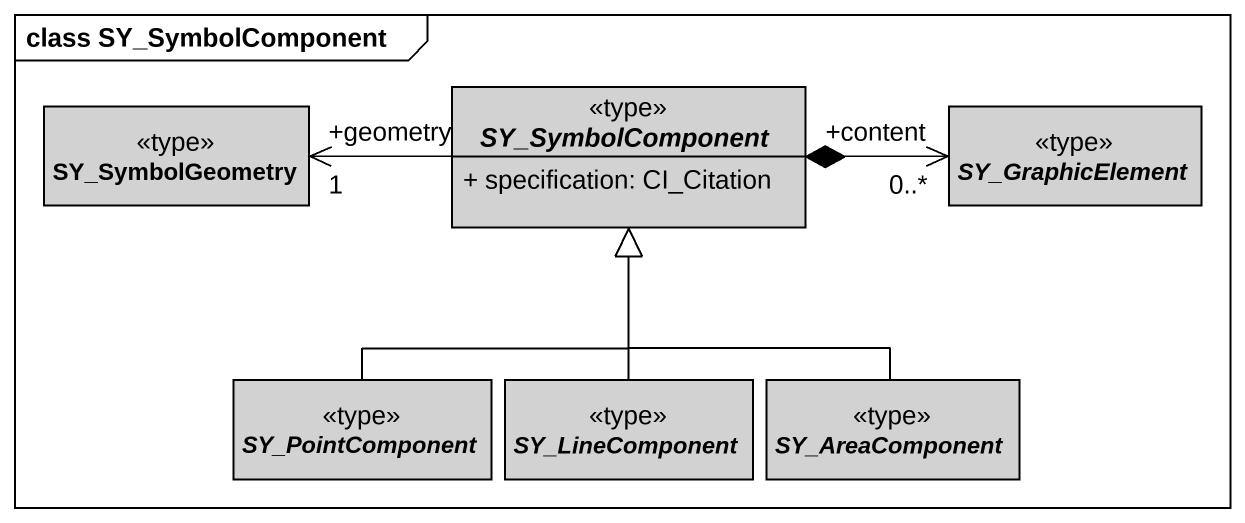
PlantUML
@startuml
mainframe class SY_SymbolComponent
hide circle
hide empty members
skinparam classAttributeIconSize 0
abstract class SY_SymbolComponent <<type>> #D2D2D2 {
  + specification: CI_Citation
}
class SY_SymbolGeometry <<type>> #D2D2D2
abstract class SY_GraphicElement <<type>> #D2D2D2
abstract class SY_PointComponent <<type>> #D2D2D2
abstract class SY_LineComponent <<type>> #D2D2D2
abstract class SY_AreaComponent <<type>> #D2D2D2
SY_SymbolComponent -left-> "+geometry\n1" SY_SymbolGeometry
SY_GraphicElement "+content\n0..*" <-left-* SY_SymbolComponent
SY_PointComponent -up-|> SY_SymbolComponent
SY_LineComponent -up-|> SY_SymbolComponent
SY_AreaComponent -up-|> SY_SymbolComponent
@enduml
